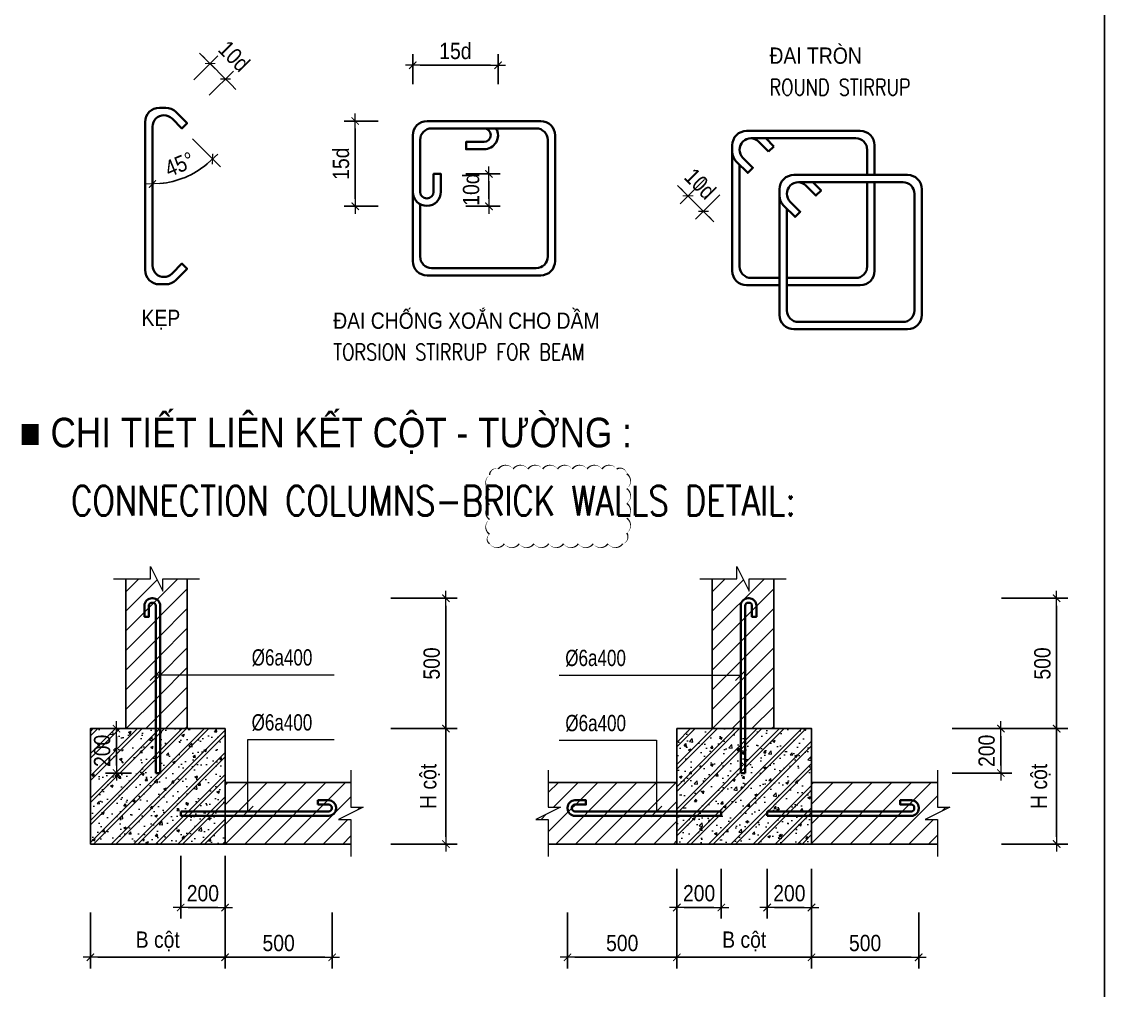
# Model space of a CAD drawing. Header units: millimetres. Extents: x 408913 to 1237273, y -191467 to -86666.
# Drawn here: x 593402 to 608037, y -158175 to -145087 of the extents above; entities that cross this region are included whole.
import ezdxf
from ezdxf.enums import TextEntityAlignment as Align

# ---------------------------------------------------------------- set-up
doc = ezdxf.new("R2010")
doc.units = ezdxf.units.MM
doc.header["$LTSCALE"] = 35
doc.header["$PDMODE"] = 3
for name, color, linetype, lineweight in [('02DIM', 1, 'Continuous', 18), ('03BORDER', 3, 'Continuous', 25), ('07COLUMN', 4, 'Continuous', 25), ('08MATERIAL', 9, 'Continuous', 9), ('14PATH', 1, 'Continuous', 15), ('NDC_REV_20190123', 220, 'Continuous', 25), ('NDC_S_DIM', 1, 'Continuous', 9), ('NDC_S_ENG TEXT', 2, 'Continuous', 9), ('NDC_S_HATCH MATERIAL', 8, 'Continuous', 13), ('NDC_S_REBAR', 4, 'Continuous', 35), ('NDC_S_VN TEXT', 7, 'Continuous', 9)]:
    doc.layers.add(name, color=color, linetype=linetype, lineweight=lineweight)
doc.layers.add('DIM', color=1, linetype='Continuous')
doc.layers.add('STR.Dim_F-CL-B', color=8, linetype='Continuous')
doc.styles.add('NDC_ARIAL', font='arial.ttf', dxfattribs={"width": 0.85})
doc.styles.add('NDC_ROMANS', font='romans.shx', dxfattribs={"width": 0.8})
doc.dimstyles.new('NDC_1-100', dxfattribs={"dimscale": 100, "dimtxt": 2.2, "dimasz": 1, "dimexe": 1.5, "dimexo": 2, "dimgap": 0.8, "dimtad": 1, "dimdec": 0, "dimdsep": 46, "dimtxsty": 'NDC_ARIAL', "dimblk": 'DIMMARK', "dimcen": 49999.938995, "dimdle": 1.5, "dimclrd": 1, "dimclre": 1, "dimclrt": 3, "dimadec": 0, "dimazin": 0, "dimtfac": 1, "dimtdec": 0, "dimtix": 1, "dimtmove": 2, "dimatfit": 3, "dimfxl": 1, "dimarcsym": 0})
pattern_1 = [(45, (-1900026.17, -1618460.53), (-132.582521, 132.582521), [])]

# ---------------------------------------------------------------- blocks, each defined once
blk = doc.blocks.new('DIMMARK')
at = {"layer": 'NDC_S_DIM', "color": 1}
blk.add_line((-1.5, 0), (1, 0), dxfattribs=at)
at = {"layer": 'NDC_S_DIM', "color": 2, "const_width": 0.15}
blk.add_lwpolyline([(-0.5, -0.5), (0.5, 0.5)], dxfattribs=at)
blk = doc.blocks.new('*D227')
at = {"layer": 'DEFPOINTS', "color": 0, "ltscale": 30, "transparency": 16777216}
for p in [(598423, -146430), (597911, -147582), (598423, -147582)]:
    blk.add_point(p, dxfattribs=at)
at = {"layer": 'DIM', "color": 1, "lineweight": -2, "ltscale": 30, "transparency": 16777216}
for p, q in [((598223, -146430), (597761, -146430)), ((597911, -146530), (597911, -147482)), ((598223, -147582), (597761, -147582))]:
    blk.add_line(p, q, dxfattribs=at)
at = {"layer": 'DIM', "color": 1, "lineweight": -2, "ltscale": 30, "transparency": 16777216, "xscale": 100, "yscale": 100, "zscale": 100}
for p, rotation in [((597911, -146430), 90), ((597911, -147582), 270)]:
    blk.add_blockref('DIMMARK', p, dxfattribs=dict(at, rotation=rotation))
at = {"layer": 'DIM', "color": 3, "ltscale": 30, "transparency": 16777216, "insert": (597719, -147006), "char_height": 220, "attachment_point": 5, "rotation": 90, "style": 'NDC_ARIAL'}
blk.add_mtext('15d', dxfattribs=at)
blk = doc.blocks.new('*D228')
at = {"layer": 'DEFPOINTS', "color": 0, "ltscale": 30, "transparency": 16777216}
for p in [(599207, -147144), (599207, -147582), (599719, -147582)]:
    blk.add_point(p, dxfattribs=at)
at = {"layer": 'DIM', "color": 1, "lineweight": -2, "ltscale": 30, "transparency": 16777216}
for p, q in [((599407, -147144), (599869, -147144)), ((599719, -147244), (599719, -147482)), ((599407, -147582), (599869, -147582))]:
    blk.add_line(p, q, dxfattribs=at)
at = {"layer": 'DIM', "color": 1, "lineweight": -2, "ltscale": 30, "transparency": 16777216, "xscale": 100, "yscale": 100, "zscale": 100}
for p, rotation in [((599719, -147144), 90), ((599719, -147582), 270)]:
    blk.add_blockref('DIMMARK', p, dxfattribs=dict(at, rotation=rotation))
at = {"layer": 'DIM', "color": 3, "ltscale": 30, "transparency": 16777216, "insert": (599478, -147356), "char_height": 220, "attachment_point": 5, "rotation": 90, "style": 'NDC_ARIAL'}
blk.add_mtext('10d', dxfattribs=at)
blk = doc.blocks.new('*D229')
at = {"layer": 'DEFPOINTS', "color": 0, "ltscale": 30, "transparency": 16777216}
for p in [(602771, -147079), (602980, -147288), (602409, -147441)]:
    blk.add_point(p, dxfattribs=at)
at = {"layer": 'DIM', "color": 1, "lineweight": -2, "ltscale": 30, "transparency": 16777216}
for p, q in [((602630, -147220), (602303, -147547)), ((602338, -147370), (602268, -147300)), ((602618, -147650), (602409, -147441)), ((602839, -147429), (602512, -147756)), ((602689, -147721), (602759, -147791))]:
    blk.add_line(p, q, dxfattribs=at)
at = {"layer": 'DIM', "color": 1, "lineweight": -2, "ltscale": 30, "transparency": 16777216, "xscale": 100, "yscale": 100, "zscale": 100}
for p, rotation in [((602409, -147441), 315), ((602618, -147650), 135)]:
    blk.add_blockref('DIMMARK', p, dxfattribs=dict(at, rotation=rotation))
at = {"layer": 'DIM', "color": 3, "ltscale": 30, "transparency": 16777216, "insert": (602572, -147278), "char_height": 220, "attachment_point": 5, "rotation": 315, "style": 'NDC_ARIAL'}
blk.add_mtext('10d', dxfattribs=at)
blk = doc.blocks.new('*D230')
at = {"layer": 'DEFPOINTS', "color": 0, "ltscale": 30, "transparency": 16777216}
for p in [(598689, -145676), (598689, -146133), (599841, -146133)]:
    blk.add_point(p, dxfattribs=at)
at = {"layer": 'DIM', "color": 1, "lineweight": -2, "ltscale": 30, "transparency": 16777216}
for p, q in [((598689, -145933), (598689, -145526)), ((599841, -145933), (599841, -145526)), ((599741, -145676), (598789, -145676))]:
    blk.add_line(p, q, dxfattribs=at)
at = {"layer": 'DIM', "color": 1, "lineweight": -2, "ltscale": 30, "transparency": 16777216, "xscale": 100, "yscale": 100, "zscale": 100, "rotation": 180}
blk.add_blockref('DIMMARK', (598689, -145676), dxfattribs=at)
at = {"layer": 'DIM', "color": 1, "lineweight": -2, "ltscale": 30, "transparency": 16777216, "xscale": 100, "yscale": 100, "zscale": 100}
blk.add_blockref('DIMMARK', (599841, -145676), dxfattribs=at)
at = {"layer": 'DIM', "color": 3, "ltscale": 30, "transparency": 16777216, "insert": (599265, -145484), "char_height": 220, "attachment_point": 5, "style": 'NDC_ARIAL'}
blk.add_mtext('15d', dxfattribs=at)
blk = doc.blocks.new('*D233')
at = {"layer": 'DEFPOINTS', "color": 0, "ltscale": 30, "transparency": 16777216}
for p in [(595949, -145653), (595587, -146015), (595796, -146224)]:
    blk.add_point(p, dxfattribs=at)
at = {"layer": 'DIM', "color": 1, "lineweight": -2, "ltscale": 30, "transparency": 16777216}
for p, q in [((595728, -145874), (596055, -145547)), ((595878, -145582), (595808, -145511)), ((595937, -146082), (596264, -145755)), ((596158, -145862), (595949, -145653)), ((596229, -145932), (596299, -146003))]:
    blk.add_line(p, q, dxfattribs=at)
at = {"layer": 'DIM', "color": 1, "lineweight": -2, "ltscale": 30, "transparency": 16777216, "xscale": 100, "yscale": 100, "zscale": 100}
for p, rotation in [((595949, -145653), 315), ((596158, -145862), 135)]:
    blk.add_blockref('DIMMARK', p, dxfattribs=dict(at, rotation=rotation))
at = {"layer": 'DIM', "color": 3, "ltscale": 30, "transparency": 16777216, "insert": (596273, -145554), "char_height": 220, "attachment_point": 5, "rotation": 315, "style": 'NDC_ARIAL'}
blk.add_mtext('10d', dxfattribs=at)
blk = doc.blocks.new('*D236')
at = {"layer": 'DEFPOINTS', "color": 0, "ltscale": 30, "transparency": 16777216}
for p in [(595435, -146395), (595171, -146505), (595569, -146530), (595468, -147240), (595171, -148382)]:
    blk.add_point(p, dxfattribs=at)
at = {"layer": 'DIM', "color": 1, "lineweight": -2, "ltscale": 30, "transparency": 16777216}
blk.add_line((595711, -146671), (596088, -147049), dxfattribs=at)
blk.add_arc((595171, -146131), 1148, 274.9914, 310.0086, dxfattribs=at)
at = {"layer": 'DIM', "color": 1, "lineweight": -2, "ltscale": 30, "transparency": 16777216, "xscale": 100, "yscale": 100, "zscale": 100}
for p, rotation in [((595982, -146943), 42.504276328081), ((595171, -147280), 182.4957236720679)]:
    blk.add_blockref('DIMMARK', p, dxfattribs=dict(at, rotation=rotation))
at = {"layer": 'DIM', "color": 3, "ltscale": 30, "transparency": 16777216, "insert": (595536, -147015), "char_height": 220, "attachment_point": 5, "rotation": 22.5, "style": 'NDC_ARIAL'}
blk.add_mtext('45°', dxfattribs=at)
blk = doc.blocks.new('*D245')
at = {"layer": 'DEFPOINTS', "color": 0, "ltscale": 30, "transparency": 16777216}
for p in [(594332, -156925), (596152, -156925), (594332, -157729)]:
    blk.add_point(p, dxfattribs=at)
at = {"layer": 'DIM', "color": 1, "lineweight": -2, "ltscale": 30, "transparency": 16777216}
for p, q in [((594332, -157125), (594332, -157879)), ((596152, -157125), (596152, -157879)), ((596052, -157729), (594432, -157729))]:
    blk.add_line(p, q, dxfattribs=at)
at = {"layer": 'DIM', "color": 1, "lineweight": -2, "ltscale": 30, "transparency": 16777216, "xscale": 100, "yscale": 100, "zscale": 100, "rotation": 180}
blk.add_blockref('DIMMARK', (594332, -157729), dxfattribs=at)
at = {"layer": 'DIM', "color": 1, "lineweight": -2, "ltscale": 30, "transparency": 16777216, "xscale": 100, "yscale": 100, "zscale": 100}
blk.add_blockref('DIMMARK', (596152, -157729), dxfattribs=at)
at = {"layer": 'DIM', "color": 3, "ltscale": 30, "transparency": 16777216, "insert": (595242, -157514), "char_height": 220, "attachment_point": 5, "style": 'NDC_ARIAL'}
blk.add_mtext('B cột', dxfattribs=at)
blk = doc.blocks.new('*D246')
at = {"layer": 'DEFPOINTS', "color": 0, "ltscale": 30, "transparency": 16777216}
for p in [(596152, -156925), (597600, -156925), (597600, -157729)]:
    blk.add_point(p, dxfattribs=at)
at = {"layer": 'DIM', "color": 1, "lineweight": -2, "ltscale": 30, "transparency": 16777216}
for p, q in [((596152, -157125), (596152, -157879)), ((597600, -157125), (597600, -157879)), ((596252, -157729), (597500, -157729))]:
    blk.add_line(p, q, dxfattribs=at)
at = {"layer": 'DIM', "color": 1, "lineweight": -2, "ltscale": 30, "transparency": 16777216, "xscale": 100, "yscale": 100, "zscale": 100, "rotation": 180}
blk.add_blockref('DIMMARK', (596152, -157729), dxfattribs=at)
at = {"layer": 'DIM', "color": 1, "lineweight": -2, "ltscale": 30, "transparency": 16777216, "xscale": 100, "yscale": 100, "zscale": 100}
blk.add_blockref('DIMMARK', (597600, -157729), dxfattribs=at)
at = {"layer": 'DIM', "color": 3, "ltscale": 30, "transparency": 16777216, "insert": (596876, -157537), "char_height": 220, "attachment_point": 5, "style": 'NDC_ARIAL'}
blk.add_mtext('500', dxfattribs=at)
blk = doc.blocks.new('*D247')
at = {"layer": 'DEFPOINTS', "color": 0, "ltscale": 30, "transparency": 16777216}
for p in [(602259, -156925), (604079, -156925), (602259, -157729)]:
    blk.add_point(p, dxfattribs=at)
at = {"layer": 'DIM', "color": 1, "lineweight": -2, "ltscale": 30, "transparency": 16777216}
for p, q in [((602259, -157125), (602259, -157879)), ((604079, -157125), (604079, -157879)), ((603979, -157729), (602359, -157729))]:
    blk.add_line(p, q, dxfattribs=at)
at = {"layer": 'DIM', "color": 1, "lineweight": -2, "ltscale": 30, "transparency": 16777216, "xscale": 100, "yscale": 100, "zscale": 100, "rotation": 180}
blk.add_blockref('DIMMARK', (602259, -157729), dxfattribs=at)
at = {"layer": 'DIM', "color": 1, "lineweight": -2, "ltscale": 30, "transparency": 16777216, "xscale": 100, "yscale": 100, "zscale": 100}
blk.add_blockref('DIMMARK', (604079, -157729), dxfattribs=at)
at = {"layer": 'DIM', "color": 3, "ltscale": 30, "transparency": 16777216, "insert": (603169, -157514), "char_height": 220, "attachment_point": 5, "style": 'NDC_ARIAL'}
blk.add_mtext('B cột', dxfattribs=at)
blk = doc.blocks.new('*D248')
at = {"layer": 'DEFPOINTS', "color": 0, "ltscale": 30, "transparency": 16777216}
for p in [(600781, -156925), (602259, -156925), (600781, -157729)]:
    blk.add_point(p, dxfattribs=at)
at = {"layer": 'DIM', "color": 1, "lineweight": -2, "ltscale": 30, "transparency": 16777216}
for p, q in [((600781, -157125), (600781, -157879)), ((602259, -157125), (602259, -157879)), ((602159, -157729), (600881, -157729))]:
    blk.add_line(p, q, dxfattribs=at)
at = {"layer": 'DIM', "color": 1, "lineweight": -2, "ltscale": 30, "transparency": 16777216, "xscale": 100, "yscale": 100, "zscale": 100, "rotation": 180}
blk.add_blockref('DIMMARK', (600781, -157729), dxfattribs=at)
at = {"layer": 'DIM', "color": 1, "lineweight": -2, "ltscale": 30, "transparency": 16777216, "xscale": 100, "yscale": 100, "zscale": 100}
blk.add_blockref('DIMMARK', (602259, -157729), dxfattribs=at)
at = {"layer": 'DIM', "color": 3, "ltscale": 30, "transparency": 16777216, "insert": (601520, -157537), "char_height": 220, "attachment_point": 5, "style": 'NDC_ARIAL'}
blk.add_mtext('500', dxfattribs=at)
blk = doc.blocks.new('*D249')
at = {"layer": 'DEFPOINTS', "color": 0, "ltscale": 30, "transparency": 16777216}
for p in [(604079, -156925), (605527, -156925), (605527, -157729)]:
    blk.add_point(p, dxfattribs=at)
at = {"layer": 'DIM', "color": 1, "lineweight": -2, "ltscale": 30, "transparency": 16777216}
for p, q in [((604079, -157125), (604079, -157879)), ((605527, -157125), (605527, -157879)), ((604179, -157729), (605427, -157729))]:
    blk.add_line(p, q, dxfattribs=at)
at = {"layer": 'DIM', "color": 1, "lineweight": -2, "ltscale": 30, "transparency": 16777216, "xscale": 100, "yscale": 100, "zscale": 100, "rotation": 180}
blk.add_blockref('DIMMARK', (604079, -157729), dxfattribs=at)
at = {"layer": 'DIM', "color": 1, "lineweight": -2, "ltscale": 30, "transparency": 16777216, "xscale": 100, "yscale": 100, "zscale": 100}
blk.add_blockref('DIMMARK', (605527, -157729), dxfattribs=at)
at = {"layer": 'DIM', "color": 3, "ltscale": 30, "transparency": 16777216, "insert": (604803, -157537), "char_height": 220, "attachment_point": 5, "style": 'NDC_ARIAL'}
blk.add_mtext('500', dxfattribs=at)
blk = doc.blocks.new('*D250')
at = {"layer": 'DEFPOINTS', "color": 0, "ltscale": 30, "transparency": 16777216}
for p in [(606446, -154639), (607392, -154639), (606446, -156199)]:
    blk.add_point(p, dxfattribs=at)
at = {"layer": 'DIM', "color": 1, "lineweight": -2, "ltscale": 30, "transparency": 16777216}
for p, q in [((606646, -154639), (607542, -154639)), ((607392, -156099), (607392, -154739)), ((606646, -156199), (607542, -156199))]:
    blk.add_line(p, q, dxfattribs=at)
at = {"layer": 'DIM', "color": 1, "lineweight": -2, "ltscale": 30, "transparency": 16777216, "xscale": 100, "yscale": 100, "zscale": 100}
for p, rotation in [((607392, -154639), 90), ((607392, -156199), 270)]:
    blk.add_blockref('DIMMARK', p, dxfattribs=dict(at, rotation=rotation))
at = {"layer": 'DIM', "color": 3, "ltscale": 30, "transparency": 16777216, "insert": (607177, -155419), "char_height": 220, "attachment_point": 5, "rotation": 90, "style": 'NDC_ARIAL'}
blk.add_mtext('H cột', dxfattribs=at)
blk = doc.blocks.new('*D251')
at = {"layer": 'DEFPOINTS', "color": 0, "ltscale": 30, "transparency": 16777216}
for p in [(606446, -152878), (607392, -152878), (606446, -154639)]:
    blk.add_point(p, dxfattribs=at)
at = {"layer": 'DIM', "color": 1, "lineweight": -2, "ltscale": 30, "transparency": 16777216}
for p, q in [((606646, -152878), (607542, -152878)), ((607392, -154539), (607392, -152978)), ((606646, -154639), (607542, -154639))]:
    blk.add_line(p, q, dxfattribs=at)
at = {"layer": 'DIM', "color": 1, "lineweight": -2, "ltscale": 30, "transparency": 16777216, "xscale": 100, "yscale": 100, "zscale": 100}
for p, rotation in [((607392, -152878), 90), ((607392, -154639), 270)]:
    blk.add_blockref('DIMMARK', p, dxfattribs=dict(at, rotation=rotation))
at = {"layer": 'DIM', "color": 3, "ltscale": 30, "transparency": 16777216, "insert": (607200, -153759), "char_height": 220, "attachment_point": 5, "rotation": 90, "style": 'NDC_ARIAL'}
blk.add_mtext('500', dxfattribs=at)
blk = doc.blocks.new('*D252')
at = {"layer": 'DEFPOINTS', "color": 0, "ltscale": 30, "transparency": 16777216}
for p in [(598191, -154639), (599137, -154639), (598191, -156199)]:
    blk.add_point(p, dxfattribs=at)
at = {"layer": 'DIM', "color": 1, "lineweight": -2, "ltscale": 30, "transparency": 16777216}
for p, q in [((598391, -154639), (599287, -154639)), ((599137, -156099), (599137, -154739)), ((598391, -156199), (599287, -156199))]:
    blk.add_line(p, q, dxfattribs=at)
at = {"layer": 'DIM', "color": 1, "lineweight": -2, "ltscale": 30, "transparency": 16777216, "xscale": 100, "yscale": 100, "zscale": 100}
for p, rotation in [((599137, -154639), 90), ((599137, -156199), 270)]:
    blk.add_blockref('DIMMARK', p, dxfattribs=dict(at, rotation=rotation))
at = {"layer": 'DIM', "color": 3, "ltscale": 30, "transparency": 16777216, "insert": (598922, -155419), "char_height": 220, "attachment_point": 5, "rotation": 90, "style": 'NDC_ARIAL'}
blk.add_mtext('H cột', dxfattribs=at)
blk = doc.blocks.new('*D253')
at = {"layer": 'DEFPOINTS', "color": 0, "ltscale": 30, "transparency": 16777216}
for p in [(598191, -152878), (599137, -152878), (598191, -154639)]:
    blk.add_point(p, dxfattribs=at)
at = {"layer": 'DIM', "color": 1, "lineweight": -2, "ltscale": 30, "transparency": 16777216}
for p, q in [((598391, -152878), (599287, -152878)), ((599137, -154539), (599137, -152978)), ((598391, -154639), (599287, -154639))]:
    blk.add_line(p, q, dxfattribs=at)
at = {"layer": 'DIM', "color": 1, "lineweight": -2, "ltscale": 30, "transparency": 16777216, "xscale": 100, "yscale": 100, "zscale": 100}
for p, rotation in [((599137, -152878), 90), ((599137, -154639), 270)]:
    blk.add_blockref('DIMMARK', p, dxfattribs=dict(at, rotation=rotation))
at = {"layer": 'DIM', "color": 3, "ltscale": 30, "transparency": 16777216, "insert": (598945, -153759), "char_height": 220, "attachment_point": 5, "rotation": 90, "style": 'NDC_ARIAL'}
blk.add_mtext('500', dxfattribs=at)
blk = doc.blocks.new('*D262')
at = {"layer": 'DEFPOINTS', "color": 0, "ltscale": 30, "transparency": 16777216}
for p in [(594684, -154639), (595087, -154639), (595087, -155239)]:
    blk.add_point(p, dxfattribs=at)
at = {"layer": 'NDC_REV_20190123', "color": 1, "lineweight": -2, "ltscale": 30, "transparency": 16777216}
for p, q in [((594887, -154639), (594534, -154639)), ((594684, -155139), (594684, -154739)), ((594887, -155239), (594534, -155239))]:
    blk.add_line(p, q, dxfattribs=at)
at = {"layer": 'NDC_REV_20190123', "color": 1, "lineweight": -2, "ltscale": 30, "transparency": 16777216, "xscale": 100, "yscale": 100, "zscale": 100}
for p, rotation in [((594684, -154639), 90), ((594684, -155239), 270)]:
    blk.add_blockref('DIMMARK', p, dxfattribs=dict(at, rotation=rotation))
at = {"layer": 'NDC_REV_20190123', "color": 3, "ltscale": 30, "transparency": 16777216, "insert": (594491, -154939), "char_height": 220, "attachment_point": 5, "rotation": 90, "style": 'NDC_ARIAL'}
blk.add_mtext('200', dxfattribs=at)
blk = doc.blocks.new('*D263')
at = {"layer": 'DEFPOINTS', "color": 0, "ltscale": 30, "transparency": 16777216}
for p in [(595552, -155719), (596152, -155758), (596152, -157056)]:
    blk.add_point(p, dxfattribs=at)
at = {"layer": 'NDC_REV_20190123', "color": 1, "lineweight": -2, "ltscale": 30, "transparency": 16777216}
for p, q in [((595552, -156356), (595552, -157206)), ((596152, -156356), (596152, -157206)), ((595652, -157056), (596052, -157056))]:
    blk.add_line(p, q, dxfattribs=at)
at = {"layer": 'NDC_REV_20190123', "color": 1, "lineweight": -2, "ltscale": 30, "transparency": 16777216, "xscale": 100, "yscale": 100, "zscale": 100, "rotation": 180}
blk.add_blockref('DIMMARK', (595552, -157056), dxfattribs=at)
at = {"layer": 'NDC_REV_20190123', "color": 1, "lineweight": -2, "ltscale": 30, "transparency": 16777216, "xscale": 100, "yscale": 100, "zscale": 100}
blk.add_blockref('DIMMARK', (596152, -157056), dxfattribs=at)
at = {"layer": 'NDC_REV_20190123', "color": 3, "ltscale": 30, "transparency": 16777216, "insert": (595852, -156864), "char_height": 220, "attachment_point": 5, "style": 'NDC_ARIAL'}
blk.add_mtext('200', dxfattribs=at)
blk = doc.blocks.new('*D264')
at = {"layer": 'DEFPOINTS', "color": 0, "ltscale": 30, "transparency": 16777216}
for p in [(603479, -156334), (604079, -156334), (604079, -157056)]:
    blk.add_point(p, dxfattribs=at)
at = {"layer": 'NDC_REV_20190123', "color": 1, "lineweight": -2, "ltscale": 30, "transparency": 16777216}
for p, q in [((603479, -156534), (603479, -157206)), ((604079, -156534), (604079, -157206)), ((603579, -157056), (603979, -157056))]:
    blk.add_line(p, q, dxfattribs=at)
at = {"layer": 'NDC_REV_20190123', "color": 1, "lineweight": -2, "ltscale": 30, "transparency": 16777216, "xscale": 100, "yscale": 100, "zscale": 100, "rotation": 180}
blk.add_blockref('DIMMARK', (603479, -157056), dxfattribs=at)
at = {"layer": 'NDC_REV_20190123', "color": 1, "lineweight": -2, "ltscale": 30, "transparency": 16777216, "xscale": 100, "yscale": 100, "zscale": 100}
blk.add_blockref('DIMMARK', (604079, -157056), dxfattribs=at)
at = {"layer": 'NDC_REV_20190123', "color": 3, "ltscale": 30, "transparency": 16777216, "insert": (603779, -156864), "char_height": 220, "attachment_point": 5, "style": 'NDC_ARIAL'}
blk.add_mtext('200', dxfattribs=at)
blk = doc.blocks.new('*D265')
at = {"layer": 'DEFPOINTS', "color": 0, "ltscale": 30, "transparency": 16777216}
for p in [(602259, -156334), (602859, -156334), (602859, -157056)]:
    blk.add_point(p, dxfattribs=at)
at = {"layer": 'NDC_REV_20190123', "color": 1, "lineweight": -2, "ltscale": 30, "transparency": 16777216}
for p, q in [((602259, -156534), (602259, -157206)), ((602859, -156534), (602859, -157206)), ((602359, -157056), (602759, -157056))]:
    blk.add_line(p, q, dxfattribs=at)
at = {"layer": 'NDC_REV_20190123', "color": 1, "lineweight": -2, "ltscale": 30, "transparency": 16777216, "xscale": 100, "yscale": 100, "zscale": 100, "rotation": 180}
blk.add_blockref('DIMMARK', (602259, -157056), dxfattribs=at)
at = {"layer": 'NDC_REV_20190123', "color": 1, "lineweight": -2, "ltscale": 30, "transparency": 16777216, "xscale": 100, "yscale": 100, "zscale": 100}
blk.add_blockref('DIMMARK', (602859, -157056), dxfattribs=at)
at = {"layer": 'NDC_REV_20190123', "color": 3, "ltscale": 30, "transparency": 16777216, "insert": (602559, -156864), "char_height": 220, "attachment_point": 5, "style": 'NDC_ARIAL'}
blk.add_mtext('200', dxfattribs=at)
blk = doc.blocks.new('*D266')
at = {"layer": 'DEFPOINTS', "color": 0, "ltscale": 30, "transparency": 16777216}
for p in [(605780, -154639), (606638, -154639), (605780, -155239)]:
    blk.add_point(p, dxfattribs=at)
at = {"layer": 'NDC_REV_20190123', "color": 1, "lineweight": -2, "ltscale": 30, "transparency": 16777216}
for p, q in [((605980, -154639), (606788, -154639)), ((606638, -155139), (606638, -154739)), ((605980, -155239), (606788, -155239))]:
    blk.add_line(p, q, dxfattribs=at)
at = {"layer": 'NDC_REV_20190123', "color": 1, "lineweight": -2, "ltscale": 30, "transparency": 16777216, "xscale": 100, "yscale": 100, "zscale": 100}
for p, rotation in [((606638, -154639), 90), ((606638, -155239), 270)]:
    blk.add_blockref('DIMMARK', p, dxfattribs=dict(at, rotation=rotation))
at = {"layer": 'NDC_REV_20190123', "color": 3, "ltscale": 30, "transparency": 16777216, "insert": (606446, -154939), "char_height": 220, "attachment_point": 5, "rotation": 90, "style": 'NDC_ARIAL'}
blk.add_mtext('200', dxfattribs=at)

msp = doc.modelspace()

# ---------------------------------------------------------------- hatches: boundary and pattern name
at = {"layer": '08MATERIAL', "ltscale": 30}
h = msp.add_hatch(dxfattribs=at)
h.set_pattern_fill('BT-01', color=256, scale=50, style=0, pattern_type=2)
h.set_pattern_definition([(50, (236016.45, -297842.07), (358.6301, -31.37607), [37.5, -412.5]), (355, (236016.45, -297842.07), (-69.37567, 376.09607), [30, -330]), (100.4514, (236046.33, -297844.68), (289.2547, 344.71977), [31.8701, -350.57106]), (46.1842, (236016.45, -297742.07), (533.6205, -82.7595), [56.25, -618.75]), (96.6356, (236060.9, -297748.96), (467.33135, 487.05894), [47.80514, -525.8565]), (351.1842, (236016.45, -297742.07), (467.331, 487.0593), [45, -495]), (21, (236066.45, -297767.07), (298.45353, -201.30945), [37.5, -412.5]), (326, (236066.45, -297767.07), (121.65767, 362.57502), [30, -330]), (71.4514, (236091.32, -297783.84), (420.1113, 161.26525), [31.8701, -350.57106]), (37.5, (236016.45, -297842.07), (6.079928, 166.446927), [0, -326, 0, -335, 0, -331.25]), (7.5, (236016.45, -297842.07), (131.53477, 197.205856), [0, -191, 0, -318.5, 0, -126.25]), (327.5, (235904.95, -297842.07), (266.91122, -11.277436), [0, -125, 0, -390, 0, -517.5]), (317.5, (235854.95, -297842.07), (291.59308, 50.05249), [0, -162.5, 0, -259, 0, -367.5]), (45, (236016.45, -297842.07), (-150.26019, 150.26019), []), (45, (236016.45, -297780.82), (-150.26019, 150.26019), [])])
h.paths.add_polyline_path([(604078.8, -154639.3), (603141.4, -154639.3), (603141.4, -155757.9), (604078.8, -155757.9)])
h.paths.add_polyline_path([(603141.4, -154639.3), (602258.8, -154639.3), (602258.8, -155757.9), (603141.4, -155757.9)])
h.paths.add_polyline_path([(603141.4, -156019.9), (603141.4, -155757.9), (602258.8, -155757.9), (602258.8, -156199.3), (604078.8, -156199.3), (604078.8, -155757.9), (603141.4, -155757.9), (603141.4, -156019.9, -0.4662738), (603095.6, -156058.3, -0.0436331), (603088.9, -156058.9), (603102.4, -156058.9, 0.4142136)])
at = {"layer": 'NDC_S_HATCH MATERIAL'}
h = msp.add_hatch(dxfattribs=at)
h.set_pattern_fill('ANSI31', color=256, scale=1500, style=0)
h.set_pattern_definition([(45, (-1907953.02, -1342984.57), (-132.582521, 132.582521), [])])
h.paths.add_polyline_path([(595641.6, -152613.9), (595308.8, -152613.9), (595308.8, -152780.3), (595142.4, -152447.5), (595142.4, -152613.9), (594809.6, -152613.9), (594809.6, -153917.1), (595195.6, -153917.1), (595195.6, -152977.4, -0.4142136), (595294.6, -152878.4), (595308.1, -152878.4, -0.4142136), (595407.1, -152977.4), (595407.1, -153127.4), (595347.1, -153127.4), (595347.1, -152977.4, 0.4142136), (595308.1, -152938.4), (595294.6, -152938.4, 0.4142136), (595255.6, -152977.4), (595255.6, -154639.3), (595641.6, -154639.3)])
h.paths.add_polyline_path([(595195.6, -153917.1), (594809.6, -153917.1), (594809.6, -154639.3), (595195.6, -154639.3)], flags=17)
h.paths.add_polyline_path([(595255.6, -153857.1), (595195.6, -153917.1), (595195.6, -154639.3), (595255.6, -154639.3)], flags=17)
h.paths.add_polyline_path([(595255.6, -152977.4, -0.4142136), (595294.6, -152938.4), (595308.1, -152938.4, -0.4142136), (595347.1, -152977.4), (595347.1, -153127.4), (595407.1, -153127.4), (595407.1, -152977.4, 0.4142136), (595308.1, -152878.4), (595294.6, -152878.4, 0.4142136), (595195.6, -152977.4), (595195.6, -153917.1), (595255.6, -153857.1)], flags=17)
h = msp.add_hatch(dxfattribs=at)
h.set_pattern_fill('ANSI31', color=256, scale=1500, style=0)
h.set_pattern_definition([(45, (-1900026.17, -1342984.57), (-132.582521, 132.582521), [])])
h.paths.add_polyline_path([(603568.4, -152613.9), (603235.6, -152613.9), (603235.6, -152780.3), (603069.2, -152447.5), (603069.2, -152613.9), (602736.4, -152613.9), (602736.4, -153917.1), (603122.4, -153917.1), (603122.4, -152977.4, -0.4142136), (603221.4, -152878.4), (603235, -152878.4, -0.4142136), (603334, -152977.4), (603334, -153127.4), (603274, -153127.4), (603274, -152977.4, 0.4142136), (603235, -152938.4), (603221.4, -152938.4, 0.4142136), (603182.4, -152977.4), (603182.4, -154639.3), (603568.4, -154639.3)])
h.paths.add_polyline_path([(603122.4, -153917.1), (602736.4, -153917.1), (602736.4, -154639.3), (603122.4, -154639.3)], flags=17)
h.paths.add_polyline_path([(603182.4, -153857.1), (603122.4, -153917.1), (603122.4, -154639.3), (603182.4, -154639.3)], flags=17)
h.paths.add_polyline_path([(603182.4, -152977.4, -0.4142136), (603221.4, -152938.4), (603235, -152938.4, -0.4142136), (603274, -152977.4), (603274, -153127.4), (603334, -153127.4), (603334, -152977.4, 0.4142136), (603235, -152878.4), (603221.4, -152878.4, 0.4142136), (603122.4, -152977.4), (603122.4, -153917.1), (603182.4, -153857.1)], flags=17)
h = msp.add_hatch(dxfattribs=at)
h.set_pattern_fill('BT-01', color=256, scale=50, style=0, pattern_type=2)
h.set_pattern_definition([(50, (236055.1, -297842.07), (358.6301, -31.37607), [37.5, -412.5]), (355, (236055.1, -297842.07), (-69.37567, 376.09607), [30, -330]), (100.4514, (236084.98, -297844.68), (289.2547, 344.71977), [31.8701, -350.57106]), (46.1842, (236055.1, -297742.07), (533.6205, -82.7595), [56.25, -618.75]), (96.6356, (236099.56, -297748.96), (467.33135, 487.05894), [47.80514, -525.8565]), (351.1842, (236055.1, -297742.07), (467.331, 487.0593), [45, -495]), (21, (236105.1, -297767.07), (298.45353, -201.30945), [37.5, -412.5]), (326, (236105.1, -297767.07), (121.65767, 362.57502), [30, -330]), (71.4514, (236129.96, -297783.84), (420.1113, 161.26525), [31.8701, -350.57106]), (37.5, (236055.09, -297842.07), (6.079928, 166.446927), [0, -326, 0, -335, 0, -331.25]), (7.5, (236055.09, -297842.07), (131.53477, 197.20586), [0, -191, 0, -318.5, 0, -126.25]), (327.5, (235943.59, -297842.07), (266.91122, -11.277436), [0, -125, 0, -390, 0, -517.5]), (317.5, (235893.6, -297842.07), (291.59308, 50.05249), [0, -162.5, 0, -259, 0, -367.5]), (45, (236055.1, -297842.07), (-150.26019, 150.26019), []), (45, (236055.1, -297780.82), (-150.26019, 150.26019), [])])
h.paths.add_polyline_path([(596151.9, -154639.3), (595214.6, -154639.3), (595214.6, -155757.9), (596151.9, -155757.9)], flags=17)
h.paths.add_polyline_path([(595214.6, -154639.3), (594331.9, -154639.3), (594331.9, -156199.3), (596151.9, -156199.3), (596151.9, -155757.9), (595214.6, -155757.9), (595214.6, -156019.9, -0.4662738), (595168.8, -156058.3, -0.0436331), (595162, -156058.9), (595175.6, -156058.9, 0.4142136), (595214.6, -156019.9), (595214.6, -155757.9), (594511.3, -155757.9, -0.4662738), (594472.9, -155712.1, -0.0436331), (594472.3, -155705.3), (594472.3, -155718.9, 0.4142136), (594511.3, -155757.9), (595214.6, -155757.9)])
h = msp.add_hatch(dxfattribs=at)
h.set_pattern_fill('ANSI31', color=256, scale=1500, style=0)
h.set_pattern_definition([(45, (-1899987.53, -1618460.53), (-132.582521, 132.582521), [])])
h.paths.add_polyline_path([(597852.8, -155367.3), (596457.1, -155367.3), (596457.1, -155757.9), (596151.9, -155757.9), (596151.9, -156199.3), (597852.8, -156199.3), (597852.8, -155866.5), (597686.4, -155866.5), (598019.2, -155700.1), (597852.8, -155700.1)])
h.paths.add_polyline_path([(596457.1, -155367.3), (596151.9, -155367.3), (596151.9, -155757.9), (596457.1, -155757.9)])
h = msp.add_hatch(dxfattribs=at)
h.set_pattern_fill('ANSI31', color=256, scale=1500, style=0)
h.set_pattern_definition(pattern_1)
h.paths.add_polyline_path([(602000.1, -155367.3), (600520.8, -155367.3), (600520.8, -155700.1), (600687.2, -155700.1), (600354.4, -155866.5), (600520.8, -155866.5), (600520.8, -156199.3), (602258.8, -156199.3), (602258.8, -155757.9), (602000.1, -155757.9)])
h.paths.add_polyline_path([(602258.8, -155367.3), (602000.1, -155367.3), (602000.1, -155757.9), (602258.8, -155757.9)], flags=17)
h = msp.add_hatch(dxfattribs=at)
h.set_pattern_fill('ANSI31', color=256, scale=1500, style=0)
h.set_pattern_definition(pattern_1)
h.paths.add_polyline_path([(605779.7, -155367.3), (604078.8, -155367.3), (604078.8, -156199.3), (605779.7, -156199.3), (605779.7, -155866.5), (605613.3, -155866.5), (605946.1, -155700.1), (605779.7, -155700.1)])

# ---------------------------------------------------------------- linework, layer by layer
at = {"layer": '02DIM', "ltscale": 30}
for points in [[(594643.2, -152613.9), (595142.4, -152613.9), (595142.4, -152447.5), (595308.8, -152780.3), (595308.8, -152613.9), (595808, -152613.9)], [(602570, -152613.9), (603069.2, -152613.9), (603069.2, -152447.5), (603235.6, -152780.3), (603235.6, -152613.9), (603734.8, -152613.9)], [(597852.8, -155200.9), (597852.8, -155700.1), (598019.2, -155700.1), (597686.4, -155866.5), (597852.8, -155866.5), (597852.8, -156365.7)], [(600520.8, -155200.9), (600520.8, -155700.1), (600687.2, -155700.1), (600354.4, -155866.5), (600520.8, -155866.5), (600520.8, -156365.7)], [(605779.7, -155200.9), (605779.7, -155700.1), (605946.1, -155700.1), (605613.3, -155866.5), (605779.7, -155866.5), (605779.7, -156365.7)]]:
    msp.add_lwpolyline(points, dxfattribs=at)
at = {"layer": '03BORDER'}
for p, q in [((594809.6, -154639.3), (594809.6, -152613.9)), ((595641.6, -154639.3), (595641.6, -152613.9)), ((602736.4, -154639.3), (602736.4, -152613.9)), ((602736.4, -154639.3), (602736.4, -152613.9)), ((603568.4, -152613.9), (603568.4, -154639.3)), ((603568.4, -154639.3), (603568.4, -152613.9)), ((594809.6, -154639.3), (594809.6, -152883.4)), ((595641.6, -152883.4), (595641.6, -154639.3)), ((596151.9, -155367.3), (597852.8, -155367.3)), ((596151.9, -155367.3), (597852.8, -155367.3)), ((602258.8, -155367.3), (600520.8, -155367.3)), ((604078.8, -155367.3), (605779.7, -155367.3)), ((597852.8, -156199.3), (596151.9, -156199.3)), ((596151.9, -156199.3), (597852.8, -156199.3)), ((600520.8, -156199.3), (602258.8, -156199.3)), ((604078.8, -156199.3), (605779.7, -156199.3))]:
    msp.add_line(p, q, dxfattribs=at)
at = {"layer": '07COLUMN'}
for points in [[(594331.9, -156199.3), (594331.9, -154639.3), (596151.9, -154639.3), (596151.9, -156199.3)], [(602258.8, -156199.3), (602258.8, -154639.3), (604078.8, -154639.3), (604078.8, -156199.3)]]:
    msp.add_lwpolyline(points, close=True, dxfattribs=at)
at = {"layer": '14PATH'}
for p, q in [((595141.4, -153990.2), (595287.7, -153843.9)), ((603049.3, -153990.2), (603195.6, -153843.9)), ((596384, -155831), (596530.3, -155684.7)), ((601908.5, -155831), (602054.7, -155684.7))]:
    msp.add_line(p, q, dxfattribs=at)
for points in [[(597626.5, -153917.1), (595214.6, -153917.1)], [(600668.5, -153917.1), (603122.4, -153917.1)], [(597626.5, -154790.9), (596457.1, -154790.9), (596457.1, -155757.9)], [(600668.5, -154792.9), (601981.6, -154792.9), (601981.6, -155757.9)]]:
    msp.add_lwpolyline(points, dxfattribs=at)
at = {"layer": 'DEFPOINTS', "color": 1}
msp.add_lwpolyline([(599726.8, -152141.4, 0, 20, 0.5205671), (599926.8, -152141.4, 0, 20, 0.5205671), (600126.8, -152141.4, 0, 20, 0.5205671), (600326.8, -152141.4, 0, 20, 0.5205671), (600526.8, -152141.4, 0, 20, 0.5205671), (600726.8, -152141.4, 0, 20, 0.5205671), (600926.8, -152141.4, 0, 20, 0.5205671), (601126.8, -152141.4, 0, 20, 0.5205671), (601326.8, -152141.4, 0, 20, 0.5205671), (601526.8, -152141.4, 0, 20, 0.5205671), (601581.1, -151995.8, 0, 20, 0.5205671), (601581.1, -151795.8, 0, 20, 0.5205671), (601581.1, -151595.8, 0, 20, 0.5205671), (601581.1, -151395.8, 0, 20, 0.5205671), (601581.1, -151195.8, 0, 20, 0.5205671), (601445.3, -151131.6, 0, 20, 0.5205671), (601245.3, -151131.6, 0, 20, 0.5205671), (601045.3, -151131.6, 0, 20, 0.5205671), (600845.3, -151131.6, 0, 20, 0.5205671), (600645.3, -151131.6, 0, 20, 0.5205671), (600445.3, -151131.6, 0, 20, 0.5205671), (600245.3, -151131.6, 0, 20, 0.5205671), (600045.3, -151131.6, 0, 20, 0.5205671), (599845.3, -151131.6, 0, 20, 0.5205671), (599726.8, -151213, 0, 20, 0.5205671), (599726.8, -151413, 0, 20, 0.5205671), (599726.8, -151613, 0, 20, 0.5205671), (599726.8, -151813, 0, 20, 0.5205671), (599726.8, -152013, 0, 20, 0.5205671)], format="xyseb", close=True, dxfattribs=at)
at = {"layer": 'NDC_S_REBAR'}
for p, q in [((603498.6, -146842.4), (603364.1, -146707.9)), ((603568.8, -146772.2), (603459.2, -146662.6)), ((603568.8, -146772.2), (603498.6, -146842.4)), ((603182.4, -155239.3), (603122.4, -155239.3)), ((597553.8, -155606.3), (597403.8, -155606.3)), ((597403.8, -155606.3), (597403.8, -155666.3)), ((597403.8, -155666.3), (597553.8, -155666.3)), ((597592.8, -155705.3), (597592.8, -155718.9)), ((597652.8, -155718.9), (597652.8, -155705.3)), ((597553.8, -155757.9), (595551.9, -155757.9)), ((595551.9, -155817.9), (597553.8, -155817.9)), ((602858.8, -155817.9), (602858.8, -155757.9)), ((603478.8, -155817.9), (603478.8, -155757.9))]:
    msp.add_line(p, q, dxfattribs=at)
for points in [[(595170.5, -148381.6, 0.4142136), (595325.2, -148536.3, 0.1989124), (595434.6, -148491), (595569.1, -148356.5), (595639.3, -148426.7), (595487, -148578.9, -0.1989124), (595350.3, -148635.6), (595264.6, -148635.6, -0.4142136), (595071.3, -148442.2), (595071.3, -146444.2, -0.4142136), (595264.6, -146250.9), (595350.3, -146250.9, -0.1989124), (595487, -146307.5), (595639.3, -146459.8), (595569.1, -146530), (595434.6, -146395.4, 0.1989124), (595325.2, -146350.1, 0.4142136), (595170.5, -146504.8)], [(598689, -148322.4, 0.4142136), (598882.3, -148515.8), (600419.1, -148515.8, 0.4142136), (600612.4, -148322.4), (600612.4, -146623.7, 0.4142136), (600419.1, -146430.3), (598882.3, -146430.3, 0.4142136), (598689, -146623.7)]]:
    msp.add_lwpolyline(points, format="xyb", close=True, dxfattribs=at)
for points in [[(598788.2, -147551.9), (598788.2, -148261.8, 0.4142136), (598942.9, -148416.5), (600358.5, -148416.5, 0.4142136), (600513.2, -148261.8), (600513.2, -146684.2, 0.4142136), (600358.5, -146529.6), (598942.9, -146529.6, 0.4142136), (598788.2, -146684.2), (598788.2, -147384.8, 1), (598970.5, -147384.8), (598970.5, -147144), (599069.8, -147144), (599069.8, -147384.8, -1), (598689, -147384.8)], [(599650.7, -146529.6, -1), (599650.7, -146711.9), (599410, -146711.9), (599410, -146811.1), (599650.7, -146811.1, 0.5692569), (599817.9, -146529.6)], [(604831.5, -147157.9), (604831.5, -146817.2, 0.4142136), (604676.8, -146662.6), (603261.2, -146662.6, 0.4142136), (603106.5, -146817.2, 0.1989124), (603151.8, -146926.6), (603286.3, -147061.1), (603216.2, -147131.3), (603063.9, -146979.1, -0.1989124), (603007.3, -146842.3), (603007.3, -146756.7, -0.4142136), (603200.6, -146563.3), (604737.4, -146563.3, -0.4142136), (604930.7, -146756.7), (604930.7, -147157.9)], [(603007.3, -146830.4), (603007.3, -148455.4, 0.4142136), (603200.6, -148648.8), (603646.5, -148648.8)], [(603106.5, -147021.7), (603106.5, -148394.8, 0.4142136), (603261.2, -148549.5), (603646.5, -148549.5)], [(603646.5, -147425), (603646.5, -149050, 0.4142136), (603839.8, -149243.3), (605376.6, -149243.3, 0.4142136), (605569.9, -149050), (605569.9, -147351.2, 0.4142136), (605376.6, -147157.9), (603839.8, -147157.9, 0.4142136), (603646.5, -147351.2), (603646.5, -147436.9, 0.1989124), (603703.1, -147573.6), (603855.4, -147725.9), (603925.6, -147655.7), (603791, -147521.2, -0.1989124), (603745.7, -147411.8, -0.4142136), (603900.4, -147257.1), (605316, -147257.1, -0.4142136), (605470.7, -147411.8), (605470.7, -148989.4, -0.4142136), (605316, -149144.1), (603900.4, -149144.1, -0.4142136), (603745.7, -148989.4), (603745.7, -147616.2)], [(603745.7, -148549.5), (604676.8, -148549.5, 0.4142136), (604831.5, -148394.8), (604831.5, -147257.1)], [(603745.7, -148648.8), (604737.4, -148648.8, 0.4142136), (604930.7, -148455.4), (604930.7, -147257.1)], [(603894, -147257.1, -0.1989124), (604003.3, -147302.4), (604137.9, -147437), (604208, -147366.8), (604098.4, -147257.1)], [(595274.6, -155239.3), (595274.6, -152977.4, 0.4142136), (595175.6, -152878.4), (595162, -152878.4, 0.4142136), (595063, -152977.4), (595063, -153127.4), (595123, -153127.4), (595123, -152977.4, -0.4142136), (595162, -152938.4), (595175.6, -152938.4, -0.4142136), (595214.6, -152977.4), (595214.6, -155239.3)], [(603122.4, -155239.3), (603122.4, -152977.4, -0.4142136), (603221.4, -152878.4), (603235, -152878.4, -0.4142136), (603334, -152977.4), (603334, -153127.4), (603274, -153127.4), (603274, -152977.4, 0.4142136), (603235, -152938.4), (603221.4, -152938.4, 0.4142136), (603182.4, -152977.4), (603182.4, -155239.3)], [(602858.8, -155757.9), (600879.8, -155757.9, -0.4142136), (600840.8, -155718.9), (600840.8, -155705.3, -0.4142136), (600879.8, -155666.3), (601029.8, -155666.3), (601029.8, -155606.3), (600879.8, -155606.3, 0.4142136), (600780.8, -155705.3), (600780.8, -155718.9, 0.4142136), (600879.8, -155817.9), (602858.8, -155817.9)], [(603478.8, -155817.9), (605428.3, -155817.9, 0.4142136), (605527.3, -155718.9), (605527.3, -155705.3, 0.4142136), (605428.3, -155606.3), (605278.3, -155606.3), (605278.3, -155666.3), (605428.3, -155666.3, -0.4142136), (605467.3, -155705.3), (605467.3, -155718.9, -0.4142136), (605428.3, -155757.9), (603478.8, -155757.9)]]:
    msp.add_lwpolyline(points, format="xyb", dxfattribs=at)
for points in [[(595214.6, -155239.3), (595274.6, -155239.3)], [(595551.9, -155757.9), (595551.9, -155817.9)]]:
    msp.add_lwpolyline(points, dxfattribs=at)
for centre, radius, start, end in [((603254.7, -146817.2), 154.7, 45, 90), ((597553.8, -155705.3), 99, 0, 90), ((597553.8, -155705.3), 39, 0, 90), ((597553.8, -155718.9), 99, 270, 0), ((597553.8, -155718.9), 39, 270, 0)]:
    msp.add_arc(centre, radius, start, end, dxfattribs=at)
at = {"layer": 'STR.Dim_F-CL-B'}
msp.add_line((608036.6, -186337.2), (608036.6, -130337.2), dxfattribs=at)

# ---------------------------------------------------------------- texts
at = {"layer": 'NDC_S_ENG TEXT', "style": 'NDC_ROMANS', "width": 0.8}
for s, p in [('ROUND STIRRUP', (603510.3, -145973.7)), ('TORSION STIRRUP FOR BEAM', (597613.4, -149552.1))]:
    msp.add_text(s, height=220, dxfattribs=at).set_placement(p, align=Align.MIDDLE_LEFT)
msp.add_text('CONNECTION COLUMNS-BRICK WALLS DETAIL:', height=400, dxfattribs=at).set_placement((594071.4, -151760.1))
at = {"layer": 'NDC_S_VN TEXT', "style": 'NDC_ARIAL', "width": 0.85}
for s, p in [('ĐAI TRÒN', (603510.3, -145546.2)), ('ĐAI CHỐNG XOẮN CHO DẦM', (597613.4, -149127.3)), ('KẸP', (595023.2, -149089.6))]:
    msp.add_text(s, height=220, dxfattribs=at).set_placement(p, align=Align.MIDDLE_LEFT)
at = {"layer": 'NDC_S_VN TEXT', "style": 'NDC_ARIAL', "width": 0.75}
for p in [(596511.7, -153787.2), (600750, -153793.7), (596510.4, -154664.6), (600751, -154673.5)]:
    msp.add_text('%%C6a400', height=220, dxfattribs=at).set_placement(p)
at = {"layer": 'NDC_S_VN TEXT', "insert": (593373.8, -150438.7), "char_height": 400, "width": 13670.707, "attachment_point": 1, "style": 'NDC_ARIAL'}
msp.add_mtext('■ CHI TIẾT LIÊN KẾT CỘT - TƯỜNG :', dxfattribs=at)

# ---------------------------------------------------------------- dimensions: what is measured, and where the dimension line sits
at = {"layer": 'DIM', "ltscale": 30}
for base, p1, p2, angle, picture, middle in [((595949.1, -145652.6), (595795.6, -146223.9), (595586.7, -146015), 315, '*D233', (596272.7, -145553.9)), ((599719.4, -147582.4), (599207, -147144), (599207, -147582.4), 90, '*D228', (599478, -147355.6)), ((602409, -147441.1), (602980.3, -147287.6), (602771.4, -147078.7), 315, '*D229', (602571.7, -147278.5))]:
    dim = msp.add_linear_dim(base=base, p1=p1, p2=p2, angle=angle, text='10d', dimstyle='NDC_1-100', dxfattribs=at)
    dim.commit()
    dim.dimension.update_dxf_attribs({"geometry": picture, "text_midpoint": middle, "dimtype": 160})
for base, p1, p2, text, picture, middle in [((598689, -145675.9), (599841.1, -146133.3), (598689, -146133.3), '15d', '*D230', (599265, -145483.5)), ((594331.9, -157729.4), (596151.9, -156924.9), (594331.9, -156924.9), 'B cột', '*D245', (595241.9, -157514.4)), ((597600.4, -157729.4), (596151.9, -156924.9), (597600.4, -156924.9), '500', '*D246', (596876.1, -157537)), ((600780.8, -157729.4), (602258.8, -156924.9), (600780.8, -156924.9), '500', '*D248', (601519.8, -157537)), ((602258.8, -157729.4), (604078.8, -156924.9), (602258.8, -156924.9), 'B cột', '*D247', (603168.8, -157514.4)), ((605527.3, -157729.4), (604078.8, -156924.9), (605527.3, -156924.9), '500', '*D249', (604803, -157537))]:
    dim = msp.add_linear_dim(base=base, p1=p1, p2=p2, text=text, dimstyle='NDC_1-100', dxfattribs=at)
    dim.commit()
    dim.dimension.update_dxf_attribs({"geometry": picture, "text_midpoint": middle})
for base, p1, p2, text, picture, middle in [((597911, -147582.4), (598423.5, -146430.3), (598423.5, -147582.4), '15d', '*D227', (597718.7, -147006.4)), ((599137.1, -152878.4), (598190.6, -154639.3), (598190.6, -152878.4), '500', '*D253', (598944.8, -153758.8)), ((607392.4, -152878.4), (606445.9, -154639.3), (606445.9, -152878.4), '500', '*D251', (607200.1, -153758.8)), ((599137.1, -154639.3), (598190.6, -156199.3), (598190.6, -154639.3), 'H cột', '*D252', (598922.1, -155419.3)), ((607392.4, -154639.3), (606445.9, -156199.3), (606445.9, -154639.3), 'H cột', '*D250', (607177.4, -155419.3))]:
    dim = msp.add_linear_dim(base=base, p1=p1, p2=p2, angle=90, text=text, dimstyle='NDC_1-100', dxfattribs=at)
    dim.commit()
    dim.dimension.update_dxf_attribs({"geometry": picture, "text_midpoint": middle})
dim = msp.add_angular_dim_2l(base=(595467.7, -147240.5), line1=((595170.5, -148381.6), (595170.5, -146504.8)), line2=((595569.1, -146530), (595434.6, -146395.4)), dimstyle='NDC_1-100', dxfattribs=at)
dim.commit()
dim.dimension.update_dxf_attribs({"geometry": '*D236', "text_midpoint": (595536.5, -147014.9)})
at = {"layer": 'NDC_REV_20190123', "ltscale": 30}
for base, p1, p2, picture, middle in [((594683.8, -154639.3), (595086.6, -155239.3), (595086.6, -154639.3), '*D262', (594491.4, -154939.3)), ((606637.9, -154639.3), (605779.7, -155239.3), (605779.7, -154639.3), '*D266', (606445.6, -154939.3))]:
    dim = msp.add_linear_dim(base=base, p1=p1, p2=p2, angle=90, text='200', dimstyle='NDC_1-100', override={"dimfxl": 7, "dimfxlon": 1, "dimarcsym": 1}, dxfattribs=at)
    dim.commit()
    dim.dimension.update_dxf_attribs({"geometry": picture, "text_midpoint": middle})
for base, p1, p2, picture, middle in [((596151.9, -157056.3), (595551.9, -155718.9), (596151.9, -155757.9), '*D263', (595851.9, -156864)), ((602858.8, -157056.3), (602258.8, -156334), (602858.8, -156334), '*D265', (602558.8, -156864)), ((604078.8, -157056.3), (603478.8, -156334), (604078.8, -156334), '*D264', (603778.8, -156864))]:
    dim = msp.add_linear_dim(base=base, p1=p1, p2=p2, text='200', dimstyle='NDC_1-100', override={"dimfxl": 7, "dimfxlon": 1, "dimarcsym": 1}, dxfattribs=at)
    dim.commit()
    dim.dimension.update_dxf_attribs({"geometry": picture, "text_midpoint": middle})

doc.saveas('drawing.dxf')
